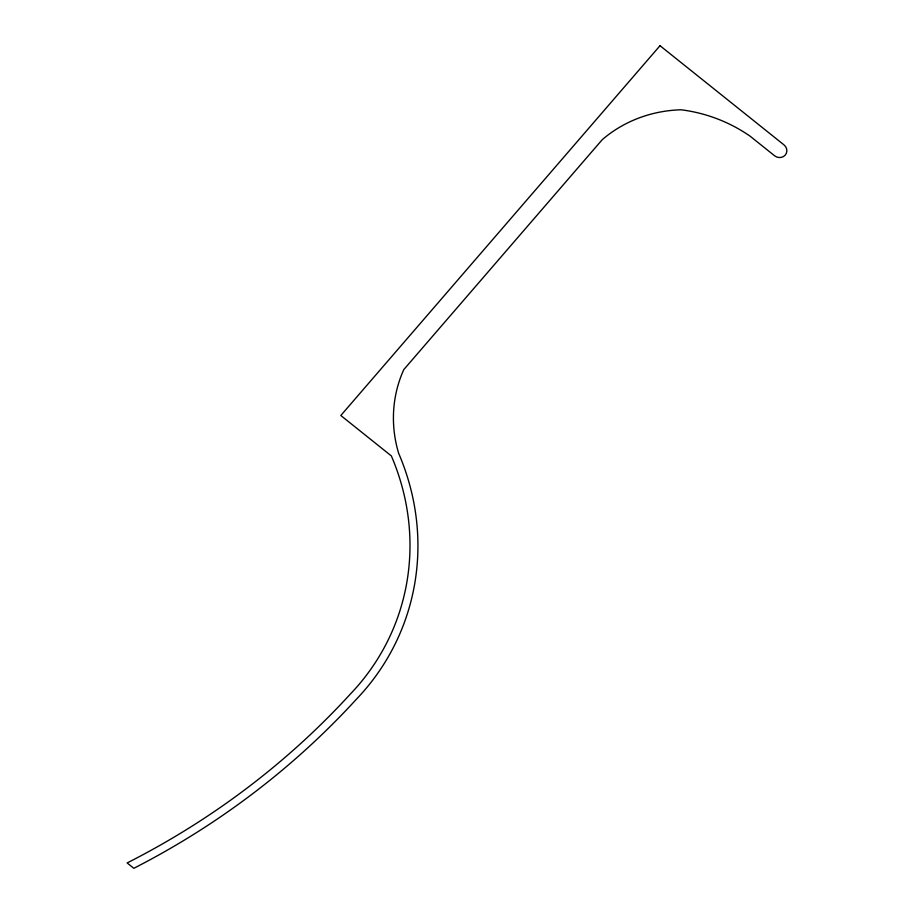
<?xml version="1.0" encoding="UTF-8"?>
<svg xmlns="http://www.w3.org/2000/svg" width="914" height="914" viewBox="0 0 914 914"><rect width="100%" height="100%" fill="white"/><g stroke="black" fill="none" stroke-linecap="round" stroke-linejoin="round"><path stroke-width="1.37" d="M660.011 45.7L340.819 415.504L391.341 455.926A243.615 227.735 22.9 0 1 350.485 693.909A851.242 795.763 22.9 0 1 127.137 862.953L133.832 868.3A859.171 803.178 22.9 0 0 356.471 699.164A251.636 235.241 22.9 0 0 398.664 453.344A133.273 124.59 22.9 0 1 403.782 369.61L602.246 139.671A130.165 121.688 22.9 0 1 681.044 109.783A145.429 135.958 22.9 0 1 750.028 136.117L774.604 155.78A7.643 7.141 22.9 0 0 785.24 155.083A7.643 7.141 22.9 0 0 783.995 144.892L660.011 45.7"/></g></svg>
